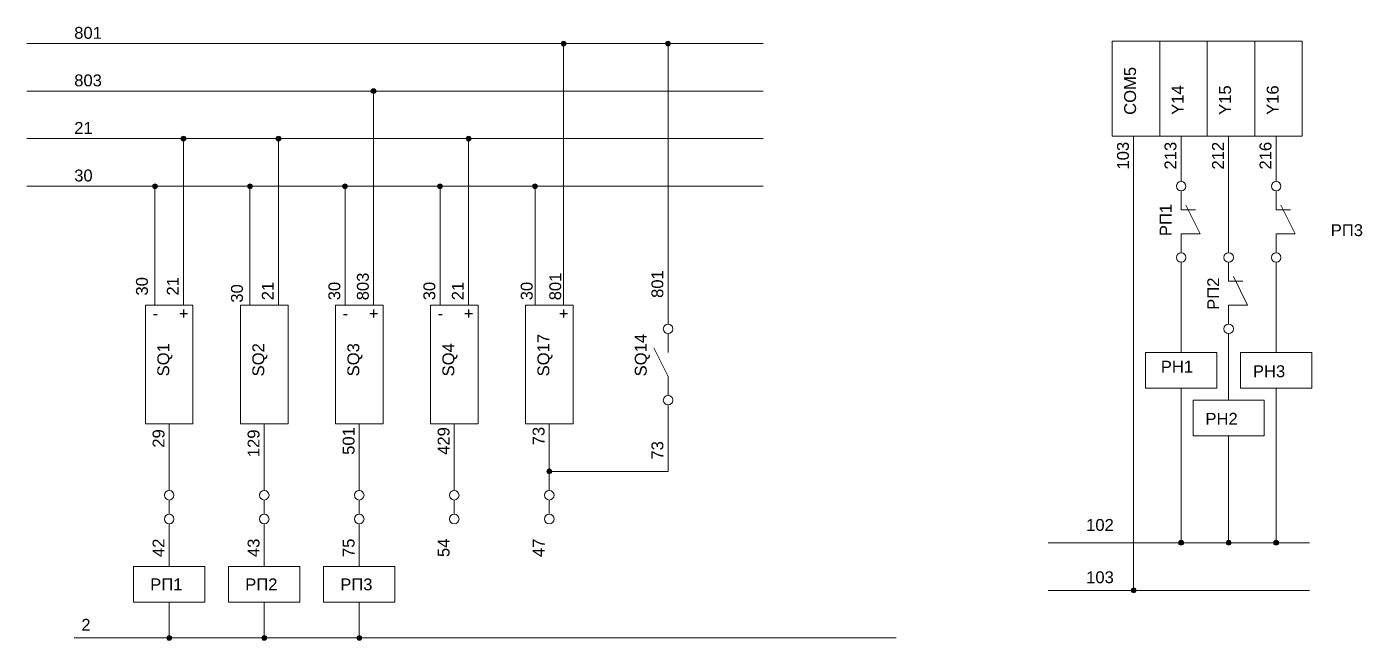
# Model space of a CAD drawing. Header units: millimetres. Extents: x 598 to 4132, y 1883 to 3415.
# Drawn here: x 2845 to 3126.1, y 2099.5 to 2228.5 of the extents above; entities that cross this region are included whole.
import ezdxf

# ---------------------------------------------------------------- set-up
doc = ezdxf.new("R2010")
doc.units = ezdxf.units.MM
doc.layers.get('0').update_dxf_attribs({"lineweight": 20})
doc.styles.get("Standard").update_dxf_attribs({"font": 'arial.ttf'})

msp = doc.modelspace()

# ---------------------------------------------------------------- hatches: boundary and pattern name
h = msp.add_hatch(color=256)
h.dxf.hatch_style = 1
h.paths.add_polyline_path([(2958.5, 2225, 1), (2957.5, 2225, 1)])
h = msp.add_hatch(color=256)
h.dxf.hatch_style = 1
h.paths.add_polyline_path([(2980.5, 2225, 1), (2979.5, 2225, 1)])
h = msp.add_hatch(color=256)
h.dxf.hatch_style = 1
h.paths.add_polyline_path([(2918.5, 2215, 1), (2917.5, 2215, 1)])
h = msp.add_hatch(color=256)
h.dxf.hatch_style = 1
h.paths.add_polyline_path([(2878.5, 2205, 1), (2877.5, 2205, 1)])
h = msp.add_hatch(color=256)
h.dxf.hatch_style = 1
h.paths.add_polyline_path([(2898.5, 2205, 1), (2897.5, 2205, 1)])
h = msp.add_hatch(color=256)
h.dxf.hatch_style = 1
h.paths.add_polyline_path([(2938.5, 2205, 1), (2937.5, 2205, 1)])
h = msp.add_hatch(color=256)
h.dxf.hatch_style = 1
h.paths.add_polyline_path([(2872.5, 2195, 1), (2871.5, 2195, 1)])
h = msp.add_hatch(color=256)
h.dxf.hatch_style = 1
h.paths.add_polyline_path([(2892.5, 2195, 1), (2891.5, 2195, 1)])
h = msp.add_hatch(color=256)
h.dxf.hatch_style = 1
h.paths.add_polyline_path([(2912.5, 2195, 1), (2911.5, 2195, 1)])
h = msp.add_hatch(color=256)
h.dxf.hatch_style = 1
h.paths.add_polyline_path([(2932.5, 2195, 1), (2931.5, 2195, 1)])
h = msp.add_hatch(color=256)
h.dxf.hatch_style = 1
h.paths.add_polyline_path([(2952.5, 2195, 1), (2951.5, 2195, 1)])
h = msp.add_hatch(color=256)
h.dxf.hatch_style = 1
h.paths.add_polyline_path([(2955.5, 2135, 1), (2954.5, 2135, 1)])
h = msp.add_hatch(color=256)
h.dxf.hatch_style = 1
h.paths.add_polyline_path([(3088.5, 2120, 1), (3087.5, 2120, 1)])
h = msp.add_hatch(color=256)
h.dxf.hatch_style = 1
h.paths.add_polyline_path([(3098.5, 2120, 1), (3097.5, 2120, 1)])
h = msp.add_hatch(color=256)
h.dxf.hatch_style = 1
h.paths.add_polyline_path([(3108.5, 2120, 1), (3107.5, 2120, 1)])
h = msp.add_hatch(color=256)
h.dxf.hatch_style = 1
h.paths.add_polyline_path([(3078.5, 2110, 1), (3077.5, 2110, 1)])
h = msp.add_hatch(color=256)
h.dxf.hatch_style = 1
h.paths.add_polyline_path([(2875.5, 2100, 1), (2874.5, 2100, 1)])
h = msp.add_hatch(color=256)
h.dxf.hatch_style = 1
h.paths.add_polyline_path([(2895.5, 2100, 1), (2894.5, 2100, 1)])
h = msp.add_hatch(color=256)
h.dxf.hatch_style = 1
h.paths.add_polyline_path([(2915.5, 2100, 1), (2914.5, 2100, 1)])

# ---------------------------------------------------------------- linework, layer by layer
for p, q in [((2845, 2225), (3000, 2225)), ((2958, 2170), (2958, 2225)), ((2980, 2166), (2980, 2225)), ((2845, 2215), (3000, 2215)), ((2918, 2170), (2918, 2215)), ((2845, 2205), (3000, 2205)), ((2878, 2170), (2878, 2205)), ((2898, 2170), (2898, 2205)), ((2938, 2170), (2938, 2205)), ((3078, 2110.5), (3078, 2205.5)), ((3088, 2196), (3088, 2205.5)), ((3098, 2181), (3098, 2205.5)), ((3108, 2196), (3108, 2205.5)), ((2845, 2195), (3000, 2195)), ((2872, 2170), (2872, 2195)), ((2892, 2170), (2892, 2195)), ((2912, 2170), (2912, 2195)), ((2932, 2170), (2932, 2195)), ((2952, 2170), (2952, 2195)), ((3088, 2194), (3088, 2190)), ((3108, 2194), (3108, 2190)), ((3088, 2190), (3091, 2190)), ((3092, 2185), (3089, 2191)), ((3108, 2190), (3111, 2190)), ((3112, 2185), (3109, 2191)), ((3088, 2181), (3088, 2185)), ((3088, 2185), (3092, 2185)), ((3108, 2181), (3108, 2185)), ((3108, 2185), (3112, 2185)), ((3088, 2160), (3088, 2179)), ((3098, 2179), (3098, 2175)), ((3108, 2160), (3108, 2179)), ((3102, 2170), (3099, 2176)), ((3098, 2175), (3101, 2175)), ((3098, 2166), (3098, 2170)), ((3098, 2170), (3102, 2170)), ((2980, 2164), (2980, 2160)), ((3098, 2150), (3098, 2164)), ((2980, 2155), (2977, 2161)), ((2980, 2151), (2980, 2155)), ((3088, 2152.5), (3088, 2120.5)), ((3108, 2152.5), (3108, 2120.5)), ((2980, 2135), (2980, 2149)), ((2875, 2145), (2875, 2131)), ((2895, 2145), (2895, 2131)), ((2915, 2145), (2915, 2131)), ((2935, 2145), (2935, 2131)), ((2955, 2131), (2955, 2145)), ((3098, 2142.5), (3098, 2120.5)), ((2955, 2135), (2980, 2135)), ((2875, 2129), (2875, 2126)), ((2895, 2129), (2895, 2126)), ((2915, 2129), (2915, 2126)), ((2935, 2129), (2935, 2126)), ((2955, 2129), (2955, 2126)), ((2875, 2115), (2875, 2124)), ((2895, 2115), (2895, 2124)), ((2915, 2115), (2915, 2124)), ((3060, 2120), (3115, 2120)), ((3060, 2110), (3115, 2110)), ((2875, 2107.5), (2875, 2100)), ((2895, 2107.5), (2895, 2100)), ((2915, 2107.5), (2915, 2100)), ((2855, 2100), (3028, 2100))]:
    msp.add_line(p, q)
for points in [[(3083.5, 2205.5), (3073.5, 2205.5), (3073.5, 2225.5), (3083.5, 2225.5)], [(3093.5, 2205.5), (3083.5, 2205.5), (3083.5, 2225.5), (3093.5, 2225.5)], [(3103.5, 2205.5), (3093.5, 2205.5), (3093.5, 2225.5), (3103.5, 2225.5)], [(3113.5, 2205.5), (3103.5, 2205.5), (3103.5, 2225.5), (3113.5, 2225.5)], [(2870, 2170), (2880, 2170), (2880, 2145), (2870, 2145)], [(2890, 2170), (2900, 2170), (2900, 2145), (2890, 2145)], [(2910, 2170), (2920, 2170), (2920, 2145), (2910, 2145)], [(2930, 2170), (2940, 2170), (2940, 2145), (2930, 2145)], [(2950, 2170), (2960, 2170), (2960, 2145), (2950, 2145)], [(3080.5, 2160), (3095.5, 2160), (3095.5, 2152.5), (3080.5, 2152.5)], [(3100.5, 2160), (3115.5, 2160), (3115.5, 2152.5), (3100.5, 2152.5)], [(3090.5, 2150), (3105.5, 2150), (3105.5, 2142.5), (3090.5, 2142.5)], [(2867.5, 2115), (2882.5, 2115), (2882.5, 2107.5), (2867.5, 2107.5)], [(2887.5, 2115), (2902.5, 2115), (2902.5, 2107.5), (2887.5, 2107.5)], [(2907.5, 2115), (2922.5, 2115), (2922.5, 2107.5), (2907.5, 2107.5)]]:
    msp.add_lwpolyline(points, close=True)
for centre, radius in [((2958, 2225), 0.5), ((2980, 2225), 0.5), ((2918, 2215), 0.5), ((2878, 2205), 0.5), ((2898, 2205), 0.5), ((2938, 2205), 0.5), ((3088, 2195), 1), ((3108, 2195), 1), ((2872, 2195), 0.5), ((2892, 2195), 0.5), ((2912, 2195), 0.5), ((2932, 2195), 0.5), ((2952, 2195), 0.5), ((3088, 2180), 1), ((3098, 2180), 1), ((3108, 2180), 1), ((2980, 2165), 1), ((3098, 2165), 1), ((2980, 2150), 1), ((2955, 2135), 0.5), ((2875, 2130), 1), ((2895, 2130), 1), ((2915, 2130), 1), ((2935, 2130), 1), ((2955, 2130), 1), ((2875, 2125), 1), ((2895, 2125), 1), ((2915, 2125), 1), ((2935, 2125), 1), ((2955, 2125), 1), ((3088, 2120), 0.5), ((3098, 2120), 0.5), ((3108, 2120), 0.5), ((3078, 2110), 0.5), ((2875, 2100), 0.5), ((2895, 2100), 0.5), ((2915, 2100), 0.5)]:
    msp.add_circle(centre, radius)

# ---------------------------------------------------------------- texts
for s, p in [('801', (2855, 2226)), ('803', (2855, 2216)), ('21', (2855, 2206)), ('30', (2855, 2196)), ('РП3', (3119.5, 2184.5)), ('-', (2871.5, 2167)), ('+', (2877, 2167)), ('-', (2911.5, 2167)), ('+', (2917, 2167)), ('-', (2931.5, 2167)), ('+', (2937, 2167)), ('+', (2957, 2167)), ('РН1', (3083.72, 2155.78)), ('РН3', (3103.11, 2154.83)), ('РН2', (3093.11, 2144.83)), ('102', (3068, 2122.5)), ('РП1', (2871, 2110)), ('РП2', (2891, 2110)), ('РП3', (2911, 2110)), ('103', (3068, 2111.5)), ('2', (2856.5, 2101.5))]:
    msp.add_text(s, height=2.5).set_placement(p)
for s, p in [('COM5', (3078.5, 2210)), ('Y14', (3088.5, 2210)), ('Y15', (3098.5, 2210)), ('Y16', (3108.5, 2210)), ('103', (3077, 2198.5)), ('213', (3087, 2198.5)), ('212', (3097, 2198.5)), ('216', (3107, 2198.5)), ('РП1', (3086, 2184.5)), ('803', (2917, 2171)), ('801', (2957.5, 2171)), ('801', (2979, 2171.5)), ('30', (2870.5, 2172)), ('21', (2877, 2172)), ('30', (2890.5, 2170.5)), ('21', (2897, 2171)), ('30', (2911, 2171)), ('30', (2931, 2171)), ('21', (2937, 2171)), ('30', (2951.5, 2171)), ('РП2', (3096, 2169)), ('SQ4', (2935, 2155)), ('SQ17', (2955, 2155)), ('SQ14', (2975.5, 2155)), ('SQ1', (2875, 2155)), ('SQ2', (2895, 2155)), ('SQ3', (2915, 2155)), ('29', (2874, 2140)), ('129', (2894, 2138)), ('501', (2914, 2138.5)), ('429', (2934, 2138.5)), ('73', (2954, 2140.5)), ('73', (2979, 2137.5)), ('42', (2874, 2117)), ('43', (2894, 2117)), ('75', (2914, 2117)), ('54', (2934, 2117)), ('47', (2954, 2117))]:
    msp.add_text(s, height=2.5, rotation=90).set_placement(p)

doc.saveas('drawing.dxf')
